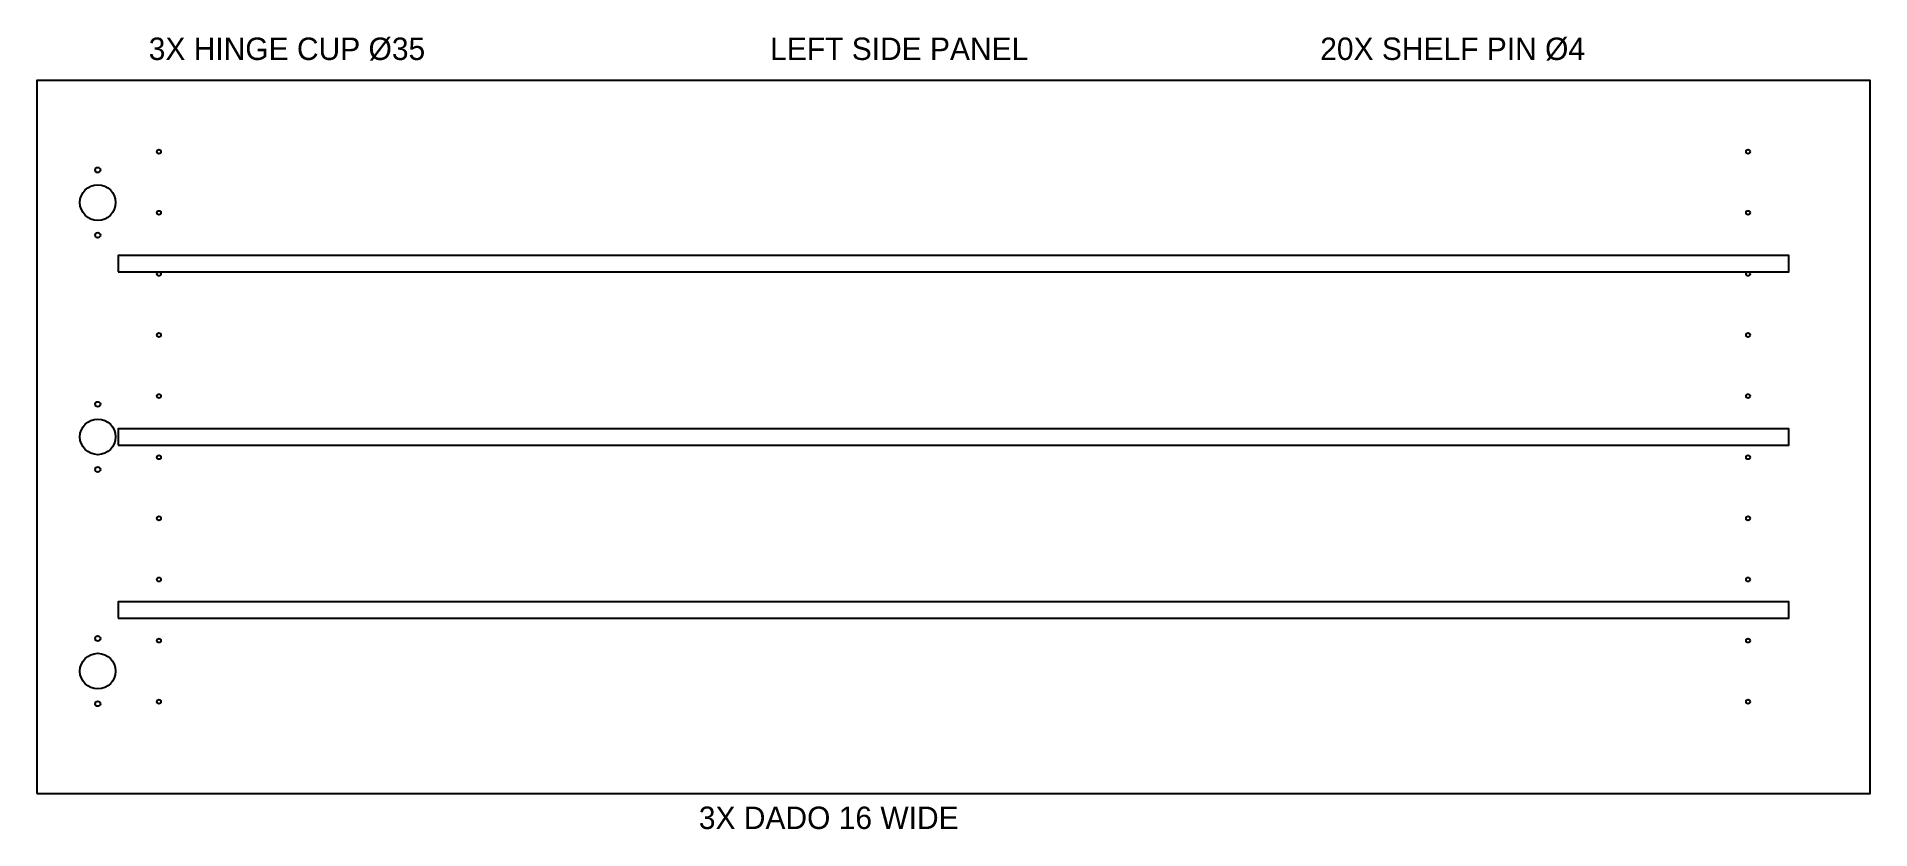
# Model space of a CAD drawing. Header units: millimetres. Extents: x 0 to 1800, y -35 to 743.
import ezdxf

# ---------------------------------------------------------------- set-up
doc = ezdxf.new("R2010")
doc.units = ezdxf.units.MM
for name, color, linetype in [('DADO', 6, 'CONTINUOUS'), ('HINGE', 1, 'CONTINUOUS'), ('HOLE', 1, 'CONTINUOUS'), ('OUTLINE', 7, 'CONTINUOUS'), ('TEXT', 7, 'CONTINUOUS')]:
    doc.layers.add(name, color=color, linetype=linetype)

msp = doc.modelspace()

# ---------------------------------------------------------------- linework, layer by layer
at = {"layer": 'DADO'}
for points in [[(80, 512), (1720, 512), (1720, 528), (80, 528)], [(80, 342), (1720, 342), (1720, 358), (80, 358)], [(80, 172), (1720, 172), (1720, 188), (80, 188)]]:
    msp.add_lwpolyline(points, close=True, dxfattribs=at)
at = {"layer": 'HINGE'}
for centre in [(60, 580), (60, 350), (60, 120)]:
    msp.add_circle(centre, 17.5, dxfattribs=at)
at = {"layer": 'HOLE'}
for centre, radius in [((120, 630), 2), ((1680, 630), 2), ((60, 612), 2.5), ((120, 570), 2), ((1680, 570), 2), ((60, 548), 2.5), ((120, 510), 2), ((1680, 510), 2), ((120, 450), 2), ((1680, 450), 2), ((60, 382), 2.5), ((120, 390), 2), ((1680, 390), 2), ((120, 330), 2), ((1680, 330), 2), ((60, 318), 2.5), ((120, 270), 2), ((1680, 270), 2), ((120, 210), 2), ((1680, 210), 2), ((60, 152), 2.5), ((120, 150), 2), ((1680, 150), 2), ((60, 88), 2.5), ((120, 90), 2), ((1680, 90), 2)]:
    msp.add_circle(centre, radius, dxfattribs=at)
at = {"layer": 'OUTLINE'}
msp.add_lwpolyline([(0, 0), (1800, 0), (1800, 700), (0, 700)], close=True, dxfattribs=at)

# ---------------------------------------------------------------- texts
at = {"layer": 'TEXT'}
for s, p in [('3X HINGE CUP Ø35', (110, 720)), ('LEFT SIDE PANEL', (720, 720)), ('20X SHELF PIN Ø4', (1260, 720)), ('3X DADO 16 WIDE', (650, -35))]:
    msp.add_text(s, height=22, dxfattribs=at).set_placement(p)

doc.saveas('drawing.dxf')
